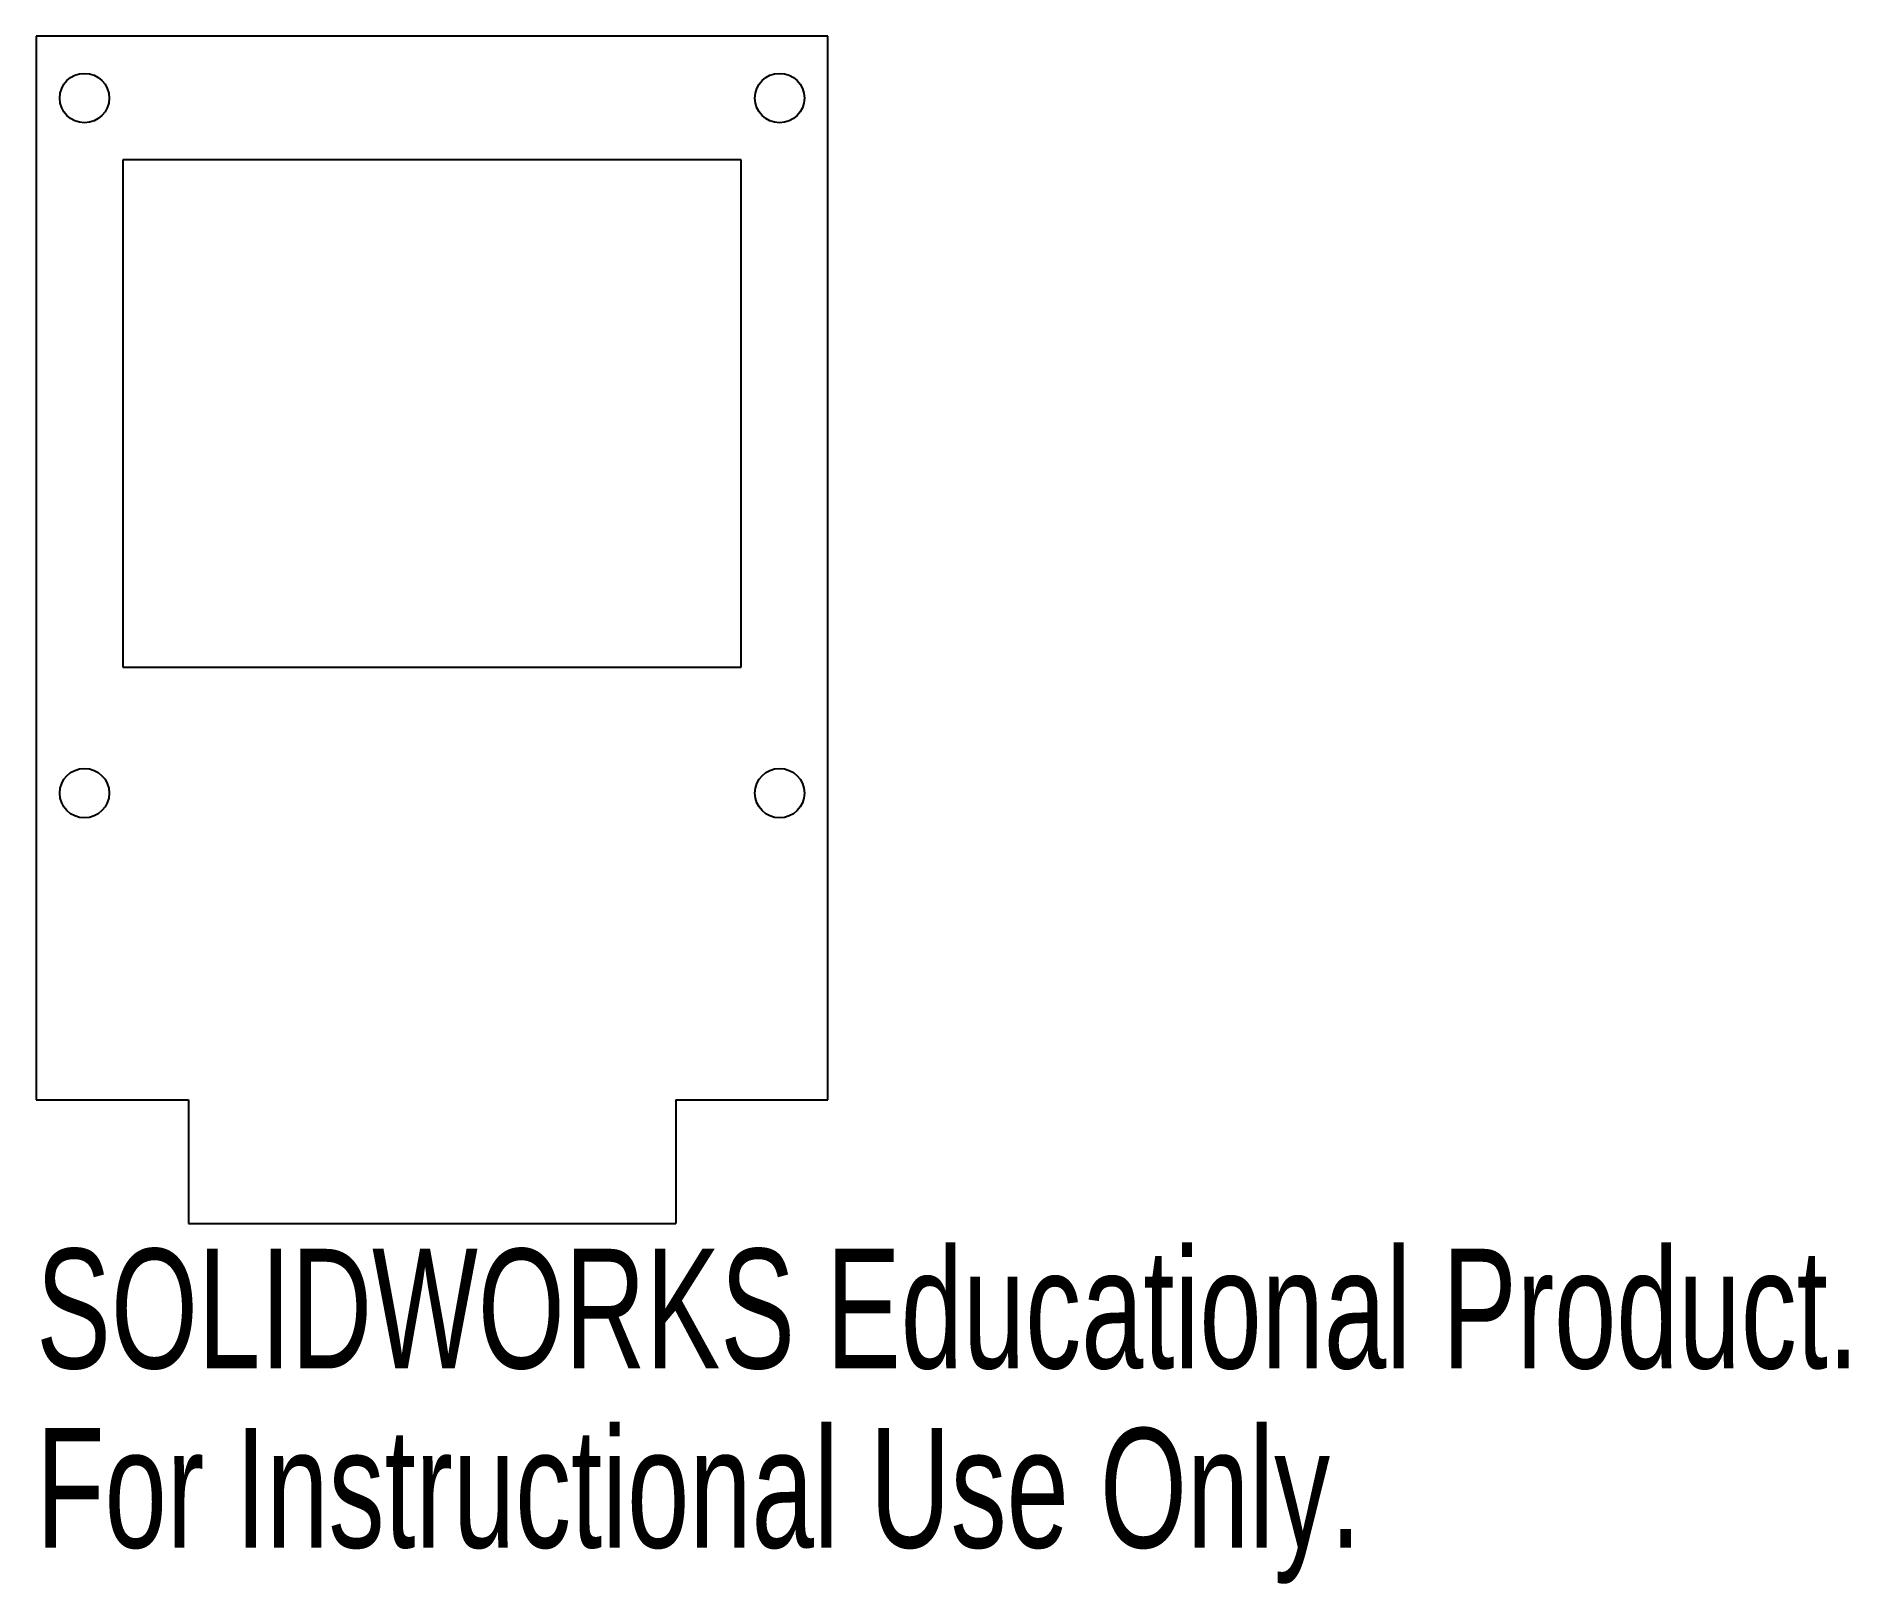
# Model space of a CAD drawing. Header units: millimetres. Extents: x -16 to 57.3, y -14.6 to 48.
import ezdxf

# ---------------------------------------------------------------- set-up
doc = ezdxf.new("R2010")
doc.units = ezdxf.units.MM
doc.styles.add('SLDTEXTSTYLE0', font='TXT', dxfattribs={"width": 0.7})

msp = doc.modelspace()

# ---------------------------------------------------------------- linework, layer by layer
at = {"color": 7, "linetype": 'Continuous', "lineweight": 25}
for p, q in [((-16, 48), (-16, 5)), ((16, 48), (-16, 48)), ((16, 5), (16, 48)), ((12.5, 43), (-12.5, 43)), ((-12.5, 43), (-12.5, 22.5)), ((12.5, 22.5), (12.5, 43)), ((-12.5, 22.5), (12.5, 22.5)), ((-16, 5), (-9.85, 5)), ((-9.85, 5), (-9.85, 0)), ((9.85, 5), (16, 5)), ((9.85, 5), (9.85, 0)), ((-9.85, 0), (9.85, 0))]:
    msp.add_line(p, q, dxfattribs=at)
for centre in [(-14.05, 45.5), (14.05, 45.5), (-14.05, 17.4), (14.05, 17.4)]:
    msp.add_circle(centre, 1, dxfattribs=at)

# ---------------------------------------------------------------- texts
at = {"color": 7, "linetype": 'Continuous', "char_height": 4.83362, "attachment_point": 1, "style": 'SLDTEXTSTYLE0'}
for s, insert in [('SOLIDWORKS Educational Product.', (-16, -1.02)), ('For Instructional Use Only.', (-16, -8.27))]:
    msp.add_mtext(s, dxfattribs=dict(at, insert=insert))

doc.saveas('drawing.dxf')
